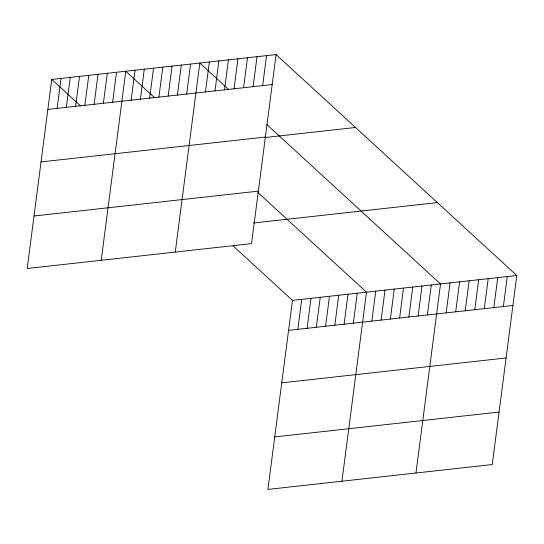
<?xml version="1.0" encoding="UTF-8"?>
<svg xmlns="http://www.w3.org/2000/svg" width="544" height="544" viewBox="0 0 544 544"><rect width="100%" height="100%" fill="white"/><g stroke="black" fill="none" stroke-linecap="round" stroke-linejoin="round"><path stroke-width="0.82" d="M51.755 79.451L27.2 268.491L251.532 243.617L276.087 54.577L51.755 79.451L80.587 105.917M57.113 108.399L61.003 78.424M66.368 107.379L70.258 77.398M75.623 106.352L79.512 76.371M84.871 105.325L88.767 75.344M94.126 104.298L98.022 74.324M103.38 103.272L107.277 73.297M112.635 102.245L116.532 72.27M101.232 260.284L125.78 71.244L154.612 97.702M131.145 100.191L135.034 70.217M140.393 99.164L144.289 69.19M149.648 98.144L153.544 68.163M158.902 97.118L162.799 67.136M168.157 96.091L172.054 66.11M177.412 95.064L181.302 65.09M186.667 94.037L190.556 64.063M175.256 252.076L199.811 63.036L228.643 89.495M205.455 91.956L209.345 61.975M214.989 90.896L218.878 60.921M224.522 89.842L228.412 59.86M234.056 88.781L237.946 58.806M243.59 87.727L247.479 57.746M253.123 86.666L257.02 56.692M262.657 85.612L266.553 55.638M233.036 245.834L292.468 300.383L267.913 489.423L492.245 464.549L516.8 275.509L276.087 54.577M297.826 329.331L301.723 299.356M307.081 328.304L310.978 298.33M316.336 327.277L320.226 297.303M325.591 326.25L329.48 296.276M334.846 325.23L338.735 295.249M344.094 324.204L347.99 294.222M353.348 323.177L357.245 293.196M341.945 481.216L366.5 292.176L257.958 192.556M371.858 321.123L375.748 291.149M381.113 320.096L385.002 290.122M390.368 319.07L394.257 289.095M399.616 318.043L403.512 288.068M408.87 317.016L412.767 287.042M418.125 315.996L422.022 286.015M427.38 314.969L431.276 284.988M415.976 473.008L440.524 283.961L266.893 124.603M446.168 312.882L450.058 282.907M455.702 311.828L459.598 281.853M465.236 310.767L469.132 280.792M474.769 309.713L478.666 279.738M484.303 308.659L488.199 278.678M493.836 307.598L497.733 277.624M503.37 306.544L507.266 276.563M47.858 109.426L272.19 84.551M41.045 161.922L265.377 137.047M264.948 137.53L355.518 127.486M34.02 216.002L258.352 191.128M253.409 222.999L437.362 202.599M292.468 300.383L516.8 275.509M288.572 330.358L512.904 305.483M281.758 382.847L506.09 357.972M274.734 436.934L499.066 412.06"/></g></svg>
